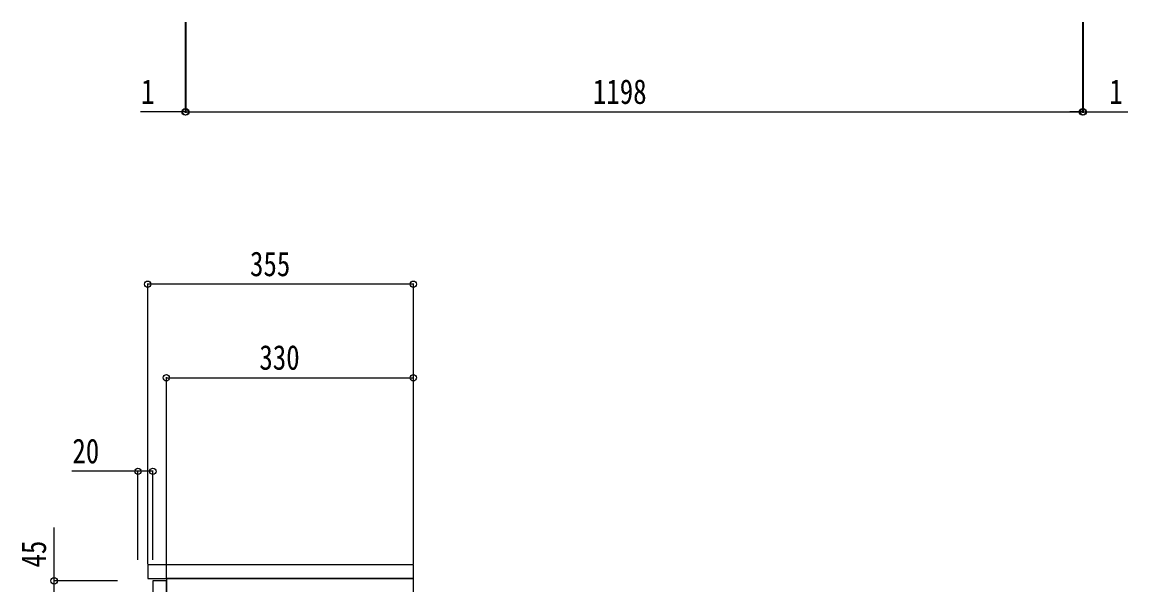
# Model space of a CAD drawing. Units: millimetres, scale not verified. Extents: x -4205 to 4205, y -2970 to 2970.
# Drawn here: x -1087 to 391, y -1168 to -416 of the extents above; entities that cross this region are included whole.
import ezdxf
from ezdxf.enums import TextEntityAlignment as Align

# ---------------------------------------------------------------- set-up
doc = ezdxf.new("R2010")
doc.units = ezdxf.units.MM
doc.header["$LTSCALE"] = 20
doc.layers.add('0-3_YKK_12', color=2, linetype='Continuous')
doc.layers.add('0-5_YKK_D', color=6, linetype='Continuous')
doc.styles.add('ＭＳ ゴシック', font='')
doc.styles.get('ＭＳ ゴシック').set_extended_font_data('MS Gothic')

msp = doc.modelspace()

# ---------------------------------------------------------------- linework, layer by layer
at = {"layer": '0-3_YKK_12'}
for points in [[(-918.98, -1160), (-563.98, -1160), (-563.98, -1141.6), (-918.98, -1141.6)], [(-911.98, -1937), (-893.98, -1937), (-893.98, -1163), (-911.98, -1163)], [(-893.98, -1940), (-563.98, -1940), (-563.98, -1160), (-893.98, -1160)]]:
    msp.add_lwpolyline(points, close=True, dxfattribs=at)
at = {"layer": '0-5_YKK_D'}
for p, q in [((-868.98, -416.4), (-868.98, -537.4)), ((-867.98, -416.4), (-867.98, -537.4)), ((-867.98, -416.4), (-867.98, -537.4)), ((330.02, -416.4), (330.02, -537.4)), ((330.02, -416.4), (330.02, -537.4)), ((331.02, -416.4), (331.02, -537.4)), ((-868.98, -536.4), (-928.58, -536.4)), ((-867.98, -536.4), (-868.98, -536.4)), ((-867.98, -536.4), (-850.98, -536.4)), ((-867.98, -536.4), (330.02, -536.4)), ((330.02, -536.4), (313.02, -536.4)), ((330.02, -536.4), (331.02, -536.4)), ((331.02, -536.4), (390.62, -536.4)), ((-918.98, -1140.6), (-918.98, -765.6)), ((-563.98, -766.6), (-918.98, -766.6)), ((-563.98, -1140.6), (-563.98, -765.6)), ((-893.98, -1159), (-893.98, -890.6)), ((-893.98, -891.6), (-563.98, -891.6)), ((-563.98, -1140.6), (-563.98, -890.6)), ((-931.98, -1134.97), (-931.98, -1015.6)), ((-911.98, -1134.97), (-911.98, -1015.6)), ((-959.48, -1163), (-1044.98, -1163))]:
    msp.add_line(p, q, dxfattribs=at)
for points in [[(-911.98, -1016.6), (-931.98, -1016.6), (-1020.38, -1016.6)], [(-1043.98, -1208), (-1043.98, -1163), (-1043.98, -1091.6)]]:
    msp.add_lwpolyline(points, dxfattribs=at)
for centre in [(-868.98, -536.4), (-867.98, -536.4), (-867.98, -536.4), (330.02, -536.4), (330.02, -536.4), (331.02, -536.4), (-918.98, -766.6), (-563.98, -766.6), (-893.98, -891.6), (-563.98, -891.6), (-931.98, -1016.6), (-911.98, -1016.6), (-1043.98, -1163)]:
    msp.add_circle(centre, 4.25, dxfattribs=at)

# ---------------------------------------------------------------- texts
at = {"layer": '0-5_YKK_D', "style": 'ＭＳ ゴシック', "width": 0.8}
for s, p in [('1', (-927.78, -535.6)), ('1198', (-324.18, -535.6)), ('1', (365.82, -535.6)), ('355', (-782.28, -765.8)), ('330', (-769.78, -890.8)), ('20', (-1019.58, -1015.8))]:
    msp.add_text(s, height=32.99, dxfattribs=at).set_placement(p, align=Align.BOTTOM_LEFT)
msp.add_text('45', height=32.99, rotation=90, dxfattribs=at).set_placement((-1044.78, -1145.2), align=Align.BOTTOM_LEFT)

doc.saveas('drawing.dxf')
